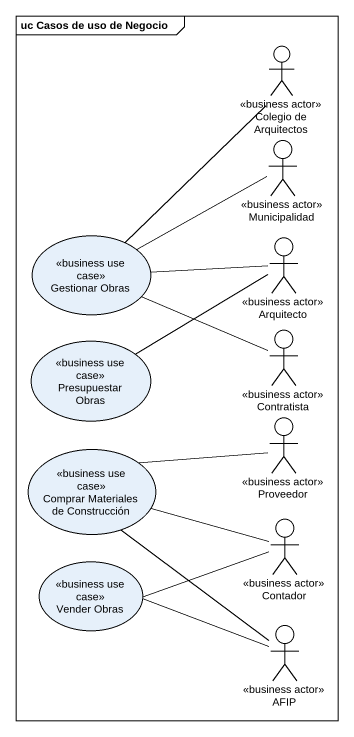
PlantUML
@startuml
mainframe uc Casos de uso de Negocio
actor "Colegio de Arquitectos" as Colegio_de_Arquitectos <<business actor>>
actor Municipalidad <<business actor>>
usecase "Gestionar Obras" as Gestionar_Obras <<business use case>>
actor Arquitecto <<business actor>>
usecase "Presupuestar Obras" as Presupuestar_Obras <<business use case>>
actor Contratista <<business actor>>
usecase "Comprar Materiales de Construcción" as Comprar_Materiales_de <<business use case>>
actor Proveedor <<business actor>>
actor Contador <<business actor>>
usecase "Vender Obras" as Vender_Obras <<business use case>>
actor AFIP <<business actor>>
Colegio_de_Arquitectos -- Gestionar_Obras
Municipalidad -left- Gestionar_Obras
Gestionar_Obras -right- Contratista
Arquitecto -left- Gestionar_Obras
Arquitecto -left- Presupuestar_Obras
Proveedor -left- Comprar_Materiales_de
Contador -left- Comprar_Materiales_de
Contador -left- Vender_Obras
AFIP -up- Comprar_Materiales_de
AFIP -left- Vender_Obras
@enduml
